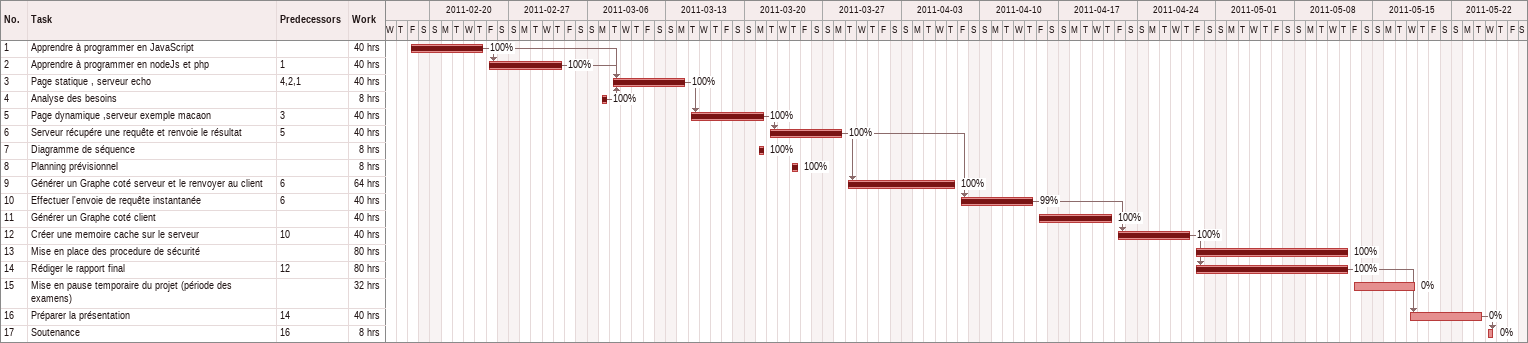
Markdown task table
| ID | Task | Start | Finish | Predecessors | % complete | Work (h) |
|---|---|---|---|---|---|---|
| 1 | Apprendre à programmer en JavaScript | 2011-02-18 | 2011-02-24 |  | 100 | 40 |
| 2 | Apprendre à programmer en nodeJs et php | 2011-02-25 | 2011-03-03 | 1 | 100 | 40 |
| 3 | Page statique , serveur echo | 2011-03-08 | 2011-03-14 | 4, 2, 1 | 100 | 40 |
| 4 | Analyse des besoins | 2011-03-07 | 2011-03-07 |  | 100 | 8 |
| 5 | Page dynamique ,serveur exemple macaon | 2011-03-15 | 2011-03-21 | 3 | 100 | 40 |
| 6 | Serveur récupére une requête et renvoie le résultat | 2011-03-22 | 2011-03-28 | 5 | 100 | 40 |
| 7 | Diagramme de séquence | 2011-03-21 | 2011-03-21 |  | 100 | 8 |
| 8 | Planning prévisionnel | 2011-03-24 | 2011-03-24 |  | 100 | 8 |
| 9 | Générer un Graphe coté serveur et le renvoyer au client | 2011-03-29 | 2011-04-07 | 6 | 100 | 64 |
| 10 | Effectuer l'envoie de requête instantanée | 2011-04-08 | 2011-04-14 | 6 | 99 | 40 |
| 11 | Générer un Graphe coté client | 2011-04-15 | 2011-04-21 |  | 100 | 40 |
| 12 | Créer une memoire cache sur le serveur | 2011-04-22 | 2011-04-28 | 10 | 100 | 40 |
| 13 | Mise en place des procedure de sécurité | 2011-04-29 | 2011-05-12 |  | 100 | 80 |
| 14 | Rédiger le rapport final | 2011-04-29 | 2011-05-12 | 12 | 100 | 80 |
| 15 | Mise en pause temporaire du projet (période des examens) | 2011-05-13 | 2011-05-18 |  | 0 | 32 |
| 16 | Préparer la présentation | 2011-05-18 | 2011-05-24 | 14 | 0 | 40 |
| 17 | Soutenance | 2011-05-25 | 2011-05-25 | 16 | 0 | 8 |
